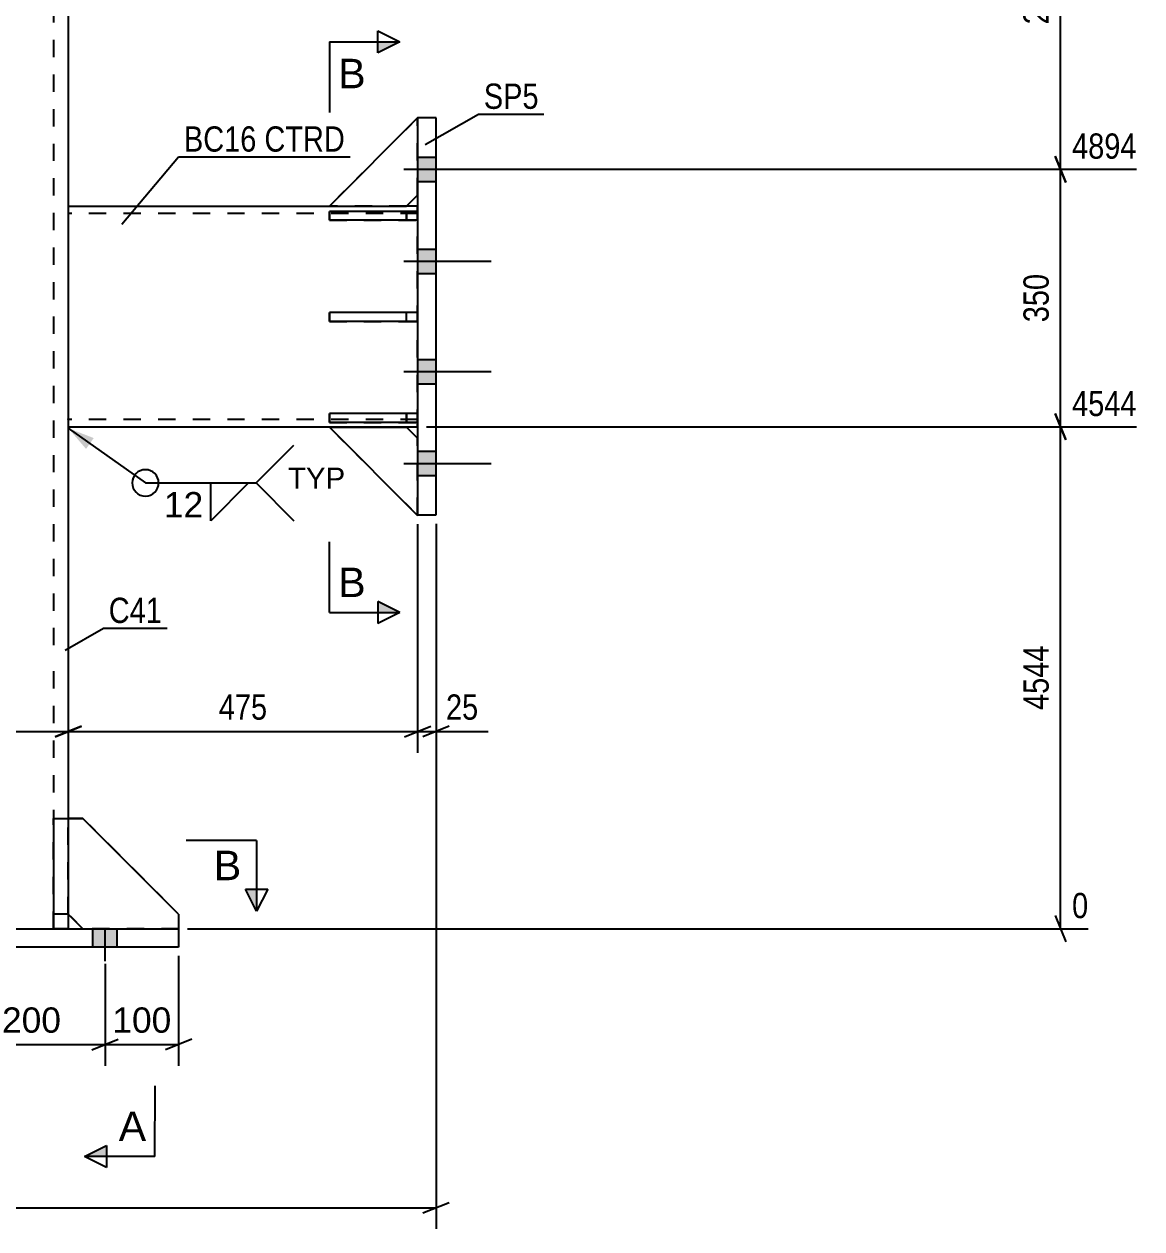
# Model space of a CAD drawing. Header units: millimetres. Extents: x -162 to 432, y -197 to 223.
# Drawn here: x 15.9 to 142.6, y -34 to 102.5 of the extents above; entities that cross this region are included whole.
import ezdxf

# ---------------------------------------------------------------- set-up
doc = ezdxf.new("R2010")
doc.units = ezdxf.units.MM
doc.linetypes.add('DXK_LINE_DOT2', pattern=[3.9198, 1.9599, -1.9599])
doc.linetypes.add('DXK_LINE_DOT3', pattern=[5.9187, 2.979, -0.9799, 0.9799, -0.9799])
doc.styles.add('Arial', font='ARIAL.TTF', dxfattribs={"height": 0.2})
doc.styles.add('Arial Narrow', font='ARIALN.TTF', dxfattribs={"height": 0.2})

# ---------------------------------------------------------------- blocks, each defined once
blk = doc.blocks.new('Part-284928215-2974 - 2965')
at = {"color": 2, "linetype": 'Continuous'}
for p, q in [((-33.25, -2.08), (-33.25, 0)), ((-33.25, 0), (33.42, 0)), ((33.42, 0), (33.42, -2.08)), ((33.42, -2.08), (-33.25, -2.08))]:
    blk.add_line(p, q, dxfattribs=at)
blk = doc.blocks.new('Part-284928215-3079 - 2965')
at = {"color": 2, "linetype": 'Continuous'}
for p, q in [((20.92, 81.89), (20.92, 80.22)), ((20.92, 81.89), (50.5, 81.89)), ((60.5, 81.89), (59.25, 81.89)), ((20.92, 80.22), (20.92, 56.89)), ((20.92, 56.89), (60.5, 56.89))]:
    blk.add_line(p, q, dxfattribs=at)
at = {"color": 7, "linetype": 'DXK_LINE_DOT2'}
for p, q in [((60.5, 81.06), (20.92, 81.06)), ((20.92, 80.81), (20.92, 80.22)), ((59.25, 81.89), (50.5, 81.89)), ((60.5, 56.89), (60.5, 81.89)), ((20.92, 57.72), (20.92, 57.79)), ((60.5, 57.72), (20.92, 57.72))]:
    blk.add_line(p, q, dxfattribs=at)
blk = doc.blocks.new('Part-284928215-3043 - 2965')
at = {"color": 2, "linetype": 'Continuous'}
for p, q in [((60.5, 91.89), (60.5, 81.29)), ((62.59, 91.89), (60.5, 91.89)), ((62.59, 46.89), (62.59, 91.89)), ((60.5, 80.29), (60.5, 69.83)), ((60.5, 68.83), (60.5, 58.37)), ((60.5, 57.37), (60.5, 46.89)), ((60.5, 46.89), (62.59, 46.89))]:
    blk.add_line(p, q, dxfattribs=at)
at = {"color": 7, "linetype": 'DXK_LINE_DOT2'}
for p, q in [((60.5, 81.29), (60.5, 80.29)), ((60.5, 69.83), (60.5, 68.83)), ((60.5, 58.37), (60.5, 57.37))]:
    blk.add_line(p, q, dxfattribs=at)
blk = doc.blocks.new('Part-284928215-2979 - 2965')
at = {"linetype": 'Continuous'}
blk.add_hatch(color=2, dxfattribs=at).paths.add_polyline_path([(0.08, 29.23), (-0.72, 30.63), (0.88, 30.63)])
at = {"color": 7, "linetype": 'DXK_LINE_DOT3'}
for p, q in [((0.08, 109.56), (0.08, 167.47)), ((0.08, 30.17), (0.08, 108.56)), ((0.08, -10), (0.08, 29.17))]:
    blk.add_line(p, q, dxfattribs=at)
at = {"color": 2, "linetype": 'Continuous'}
for p, q in [((-20.75, 157.47), (-20.75, 109.56)), ((-20.75, 157.47), (-20.33, 157.47)), ((-18.94, 157.47), (19.1, 157.47)), ((20.92, 157.47), (20.5, 157.47)), ((20.92, 157.47), (20.92, 109.56)), ((-20.75, 108.56), (-20.75, 30.17)), ((20.92, 108.56), (20.92, 30.17)), ((0.08, 29.23), (-0.72, 30.63)), ((-0.72, 30.63), (0.88, 30.63)), ((0.88, 30.63), (0.08, 29.23)), ((-20.75, 29.17), (-20.75, 12.5)), ((20.92, 29.17), (20.92, 12.5))]:
    blk.add_line(p, q, dxfattribs=at)
at = {"color": 7, "linetype": 'DXK_LINE_DOT2'}
for p, q in [((-18.96, 157.47), (-20.33, 157.47)), ((-18.94, 157.47), (-19.77, 157.47)), ((-19.08, 157.47), (-19.08, 109.56)), ((-18.96, 157.47), (-18.94, 157.47)), ((20.5, 157.47), (18.76, 157.47)), ((19.25, 157.47), (19.25, 109.56)), ((-19.08, 108.56), (-19.08, 30.17)), ((19.25, 108.56), (19.25, 30.17)), ((-19.08, 29.17), (-19.08, 0)), ((19.25, 29.17), (19.25, 0)), ((-20.75, 12.5), (-20.75, 0)), ((20.92, 12.5), (20.92, 0)), ((-20.75, 0), (20.92, 0))]:
    blk.add_line(p, q, dxfattribs=at)
at = {"color": 2, "linetype": 'Continuous'}
blk.add_circle((0.08, 30.13), 1, dxfattribs=at)
blk = doc.blocks.new('Bolt-284928215-2980 - 2965')
at = {"linetype": 'Continuous'}
for points in [[(60.5, 87.43), (60.5, 84.68), (62.59, 84.68), (62.59, 87.43)], [(60.5, 87.43), (60.5, 84.68), (62.59, 84.68), (62.59, 87.43)], [(60.5, 87.43), (60.5, 84.68), (62.59, 84.68), (62.59, 87.43)], [(60.5, 77.01), (60.5, 74.26), (62.59, 74.26), (62.59, 77.01)], [(60.5, 77.01), (60.5, 74.26), (62.59, 74.26), (62.59, 77.01)], [(60.5, 64.51), (60.5, 61.76), (62.59, 61.76), (62.59, 64.51)], [(60.5, 64.51), (60.5, 61.76), (62.59, 61.76), (62.59, 64.51)], [(60.5, 54.1), (60.5, 51.35), (62.59, 51.35), (62.59, 54.1)], [(60.5, 54.1), (60.5, 51.35), (62.59, 51.35), (62.59, 54.1)], [(60.5, 54.1), (60.5, 51.35), (62.59, 51.35), (62.59, 54.1)]]:
    blk.add_hatch(color=1, dxfattribs=at).paths.add_polyline_path(points)
at = {"color": 1, "linetype": 'Continuous'}
for p, q in [((60.5, 87.43), (62.59, 87.43)), ((60.5, 87.43), (62.59, 87.43)), ((60.5, 87.43), (62.59, 87.43)), ((58.92, 86.06), (68.84, 86.06)), ((58.92, 86.06), (68.84, 86.06)), ((58.92, 86.06), (68.84, 86.06)), ((60.5, 84.68), (62.59, 84.68)), ((60.5, 84.68), (62.59, 84.68)), ((60.5, 84.68), (62.59, 84.68)), ((60.5, 77.01), (62.59, 77.01)), ((60.5, 77.01), (62.59, 77.01)), ((58.92, 75.64), (68.84, 75.64)), ((58.92, 75.64), (68.84, 75.64)), ((60.5, 74.26), (62.59, 74.26)), ((60.5, 74.26), (62.59, 74.26)), ((60.5, 64.51), (62.59, 64.51)), ((60.5, 64.51), (62.59, 64.51)), ((58.92, 63.14), (68.84, 63.14)), ((58.92, 63.14), (68.84, 63.14)), ((60.5, 61.76), (62.59, 61.76)), ((60.5, 61.76), (62.59, 61.76)), ((60.5, 54.1), (62.59, 54.1)), ((60.5, 54.1), (62.59, 54.1)), ((60.5, 54.1), (62.59, 54.1)), ((58.92, 52.72), (68.84, 52.72)), ((58.92, 52.72), (68.84, 52.72)), ((58.92, 52.72), (68.84, 52.72)), ((60.5, 51.35), (62.59, 51.35)), ((60.5, 51.35), (62.59, 51.35)), ((60.5, 51.35), (62.59, 51.35))]:
    blk.add_line(p, q, dxfattribs=at)
blk = doc.blocks.new('Part-284928215-3134 - 2965')
at = {"color": 2, "linetype": 'Continuous'}
for p, q in [((60.5, 58.37), (50.5, 58.37)), ((50.5, 57.37), (50.5, 58.37)), ((60.5, 57.37), (50.5, 57.37)), ((60.5, 58.37), (60.5, 57.37))]:
    blk.add_line(p, q, dxfattribs=at)
at = {"color": 7, "linetype": 'DXK_LINE_DOT2'}
blk.add_line((59.25, 57.37), (59.25, 58.37), dxfattribs=at)
blk = doc.blocks.new('Bolt-284928215-2986 - 2965')
at = {"linetype": 'Continuous'}
for points in [[(-23.54, 0), (-26.29, 0), (-26.29, -2.08), (-23.54, -2.08)], [(-23.54, 0), (-26.29, 0), (-26.29, -2.08), (-23.54, -2.08)], [(-23.54, 0), (-26.29, 0), (-26.29, -2.08), (-23.54, -2.08)], [(-23.54, 0), (-26.29, 0), (-26.29, -2.08), (-23.54, -2.08)], [(-6.88, 0), (-9.63, 0), (-9.63, -2.08), (-6.88, -2.08)], [(-6.88, 0), (-9.63, 0), (-9.63, -2.08), (-6.88, -2.08)], [(9.79, 0), (7.04, 0), (7.04, -2.08), (9.79, -2.08)], [(9.79, 0), (7.04, 0), (7.04, -2.08), (9.79, -2.08)], [(26.46, 0), (23.71, 0), (23.71, -2.08), (26.46, -2.08)], [(26.46, 0), (23.71, 0), (23.71, -2.08), (26.46, -2.08)], [(26.46, 0), (23.71, 0), (23.71, -2.08), (26.46, -2.08)], [(26.46, 0), (23.71, 0), (23.71, -2.08), (26.46, -2.08)]]:
    blk.add_hatch(color=1, dxfattribs=at).paths.add_polyline_path(points)
at = {"color": 1, "linetype": 'Continuous'}
for p, q in [((-26.29, -2.08), (-26.29, 0)), ((-26.29, -2.08), (-26.29, 0)), ((-26.29, -2.08), (-26.29, 0)), ((-26.29, -2.08), (-26.29, 0)), ((-24.92, -3.67), (-24.92, 0)), ((-24.92, -3.67), (-24.92, 0)), ((-24.92, -3.67), (-24.92, 0)), ((-24.92, -3.67), (-24.92, 0)), ((-23.54, -2.08), (-23.54, 0)), ((-23.54, -2.08), (-23.54, 0)), ((-23.54, -2.08), (-23.54, 0)), ((-23.54, -2.08), (-23.54, 0)), ((-9.63, -2.08), (-9.63, 0)), ((-9.63, -2.08), (-9.63, 0)), ((-8.25, -3.67), (-8.25, 0)), ((-8.25, -3.67), (-8.25, 0)), ((-6.88, -2.08), (-6.88, 0)), ((-6.88, -2.08), (-6.88, 0)), ((7.04, -2.08), (7.04, 0)), ((7.04, -2.08), (7.04, 0)), ((8.42, -3.67), (8.42, 0)), ((8.42, -3.67), (8.42, 0)), ((9.79, -2.08), (9.79, 0)), ((9.79, -2.08), (9.79, 0)), ((23.71, -2.08), (23.71, 0)), ((23.71, -2.08), (23.71, 0)), ((23.71, -2.08), (23.71, 0)), ((23.71, -2.08), (23.71, 0)), ((25.08, -3.67), (25.08, 0)), ((25.08, -3.67), (25.08, 0)), ((25.08, -3.67), (25.08, 0)), ((25.08, -3.67), (25.08, 0)), ((26.46, -2.08), (26.46, 0)), ((26.46, -2.08), (26.46, 0)), ((26.46, -2.08), (26.46, 0)), ((26.46, -2.08), (26.46, 0))]:
    blk.add_line(p, q, dxfattribs=at)
blk = doc.blocks.new('Part-284928215-3000 - 2965')
at = {"color": 2, "linetype": 'Continuous'}
for p, q in [((22.58, 12.5), (20.92, 12.5)), ((33.42, 1.67), (22.58, 12.5)), ((22.58, 0), (20.92, 1.67)), ((33.42, 1.67), (33.42, 0))]:
    blk.add_line(p, q, dxfattribs=at)
at = {"color": 7, "linetype": 'DXK_LINE_DOT2'}
for p, q in [((20.92, 1.67), (20.92, 12.5)), ((33.42, 0), (22.58, 0))]:
    blk.add_line(p, q, dxfattribs=at)
blk = doc.blocks.new('Part-284928215-3001 - 2965')
at = {"color": 2, "linetype": 'Continuous'}
for p, q in [((19.25, 12.5), (19.25, 0)), ((19.25, 12.5), (20.92, 12.5)), ((20.92, 12.5), (20.92, 0)), ((20.92, 1.67), (19.25, 1.67)), ((19.25, 0), (20.92, 0))]:
    blk.add_line(p, q, dxfattribs=at)
blk = doc.blocks.new('Part-284928215-3014 - 2965')
at = {"color": 2, "linetype": 'Continuous'}
for p, q in [((60.5, 91.89), (50.5, 81.89)), ((59.25, 81.89), (60.5, 83.14)), ((50.5, 81.89), (59.25, 81.89))]:
    blk.add_line(p, q, dxfattribs=at)
at = {"color": 7, "linetype": 'DXK_LINE_DOT2'}
blk.add_line((60.5, 83.14), (60.5, 91.89), dxfattribs=at)
blk = doc.blocks.new('Part-284928215-3102 - 2965')
at = {"color": 7, "linetype": 'DXK_LINE_DOT2'}
for p, q in [((19.25, 0), (19.25, 12.5)), ((19.25, 12.5), (20.92, 12.5)), ((20.92, 12.5), (20.92, 0)), ((20.92, 1.67), (19.25, 1.67)), ((20.92, 0), (19.25, 0))]:
    blk.add_line(p, q, dxfattribs=at)
blk = doc.blocks.new('Part-284928215-3015 - 2965')
at = {"color": 7, "linetype": 'DXK_LINE_DOT2'}
for p, q in [((60.5, 91.89), (50.5, 81.89)), ((60.5, 83.14), (60.5, 91.89)), ((59.25, 81.89), (60.5, 83.14)), ((50.5, 81.89), (59.25, 81.89))]:
    blk.add_line(p, q, dxfattribs=at)
blk = doc.blocks.new('Part-284928215-3016 - 2965')
at = {"color": 2, "linetype": 'Continuous'}
for p, q in [((50.5, 56.83), (59.25, 56.83)), ((50.5, 56.83), (60.5, 46.83)), ((59.25, 56.83), (60.5, 55.58)), ((60.5, 46.83), (60.5, 46.89))]:
    blk.add_line(p, q, dxfattribs=at)
at = {"color": 7, "linetype": 'DXK_LINE_DOT2'}
blk.add_line((60.5, 46.89), (60.5, 55.58), dxfattribs=at)
blk = doc.blocks.new('Part-284928215-3017 - 2965')
at = {"color": 7, "linetype": 'DXK_LINE_DOT2'}
for p, q in [((50.5, 56.83), (59.25, 56.83)), ((60.5, 46.83), (50.5, 56.83)), ((59.25, 56.83), (60.5, 55.58)), ((60.5, 55.58), (60.5, 46.83))]:
    blk.add_line(p, q, dxfattribs=at)
blk = doc.blocks.new('Part-284928215-3018 - 2965')
at = {"color": 7, "linetype": 'DXK_LINE_DOT2'}
for p, q in [((60.5, 81.29), (50.5, 81.29)), ((50.5, 81.29), (50.5, 80.29)), ((59.25, 81.29), (59.25, 80.29)), ((60.5, 80.29), (60.5, 81.29)), ((50.5, 80.29), (60.5, 80.29))]:
    blk.add_line(p, q, dxfattribs=at)
blk = doc.blocks.new('Part-284928215-3020 - 2965')
at = {"color": 7, "linetype": 'DXK_LINE_DOT2'}
for p, q in [((60.5, 69.83), (50.5, 69.83)), ((50.5, 69.83), (50.5, 68.83)), ((59.25, 68.83), (59.25, 69.83)), ((60.5, 68.83), (60.5, 69.83)), ((50.5, 68.83), (60.5, 68.83))]:
    blk.add_line(p, q, dxfattribs=at)
blk = doc.blocks.new('Part-284928215-3021 - 2965')
at = {"color": 2, "linetype": 'Continuous'}
for p, q in [((60.5, 81.29), (50.5, 81.29)), ((50.5, 80.29), (50.5, 81.29)), ((60.5, 81.29), (60.5, 80.29)), ((60.5, 80.29), (50.5, 80.29))]:
    blk.add_line(p, q, dxfattribs=at)
at = {"color": 7, "linetype": 'DXK_LINE_DOT2'}
blk.add_line((59.25, 80.29), (59.25, 81.29), dxfattribs=at)
blk = doc.blocks.new('Part-284928215-3023 - 2965')
at = {"color": 2, "linetype": 'Continuous'}
for p, q in [((60.5, 69.83), (50.5, 69.83)), ((50.5, 68.83), (50.5, 69.83)), ((60.5, 69.83), (60.5, 68.83)), ((60.5, 68.83), (50.5, 68.83))]:
    blk.add_line(p, q, dxfattribs=at)
at = {"color": 7, "linetype": 'DXK_LINE_DOT2'}
blk.add_line((59.25, 68.83), (59.25, 69.83), dxfattribs=at)
blk = doc.blocks.new('Part-284928215-3101 - 2965')
at = {"color": 7, "linetype": 'DXK_LINE_DOT2'}
for p, q in [((20.92, 1.67), (20.92, 12.5)), ((20.92, 12.5), (22.58, 12.5)), ((22.58, 12.5), (33.42, 1.67)), ((22.58, 0), (20.92, 1.67)), ((33.42, 1.67), (33.42, 0)), ((33.42, 0), (22.58, 0))]:
    blk.add_line(p, q, dxfattribs=at)
blk = doc.blocks.new('Part-284928215-3135 - 2965')
at = {"color": 7, "linetype": 'DXK_LINE_DOT2'}
for p, q in [((60.5, 58.37), (50.5, 58.37)), ((50.5, 58.37), (50.5, 57.37)), ((50.5, 57.37), (60.5, 57.37)), ((59.25, 58.37), (59.25, 57.37)), ((60.5, 57.37), (60.5, 58.37))]:
    blk.add_line(p, q, dxfattribs=at)
blk = doc.blocks.new('StraightDimension-284928215-7293 - 2965')
at = {"color": 7, "linetype": 'Continuous'}
for p, q in [((133.95, 55.39), (132.75, 58.39)), ((61.5, 56.89), (141.96, 56.89)), ((133.35, 0), (133.35, 56.89)), ((132.75, 1.5), (133.95, -1.5)), ((34.42, 0), (136.48, 0))]:
    blk.add_line(p, q, dxfattribs=at)
at = {"color": 0}
blk.add_wipeout([(132.6, 32.7), (128.4, 32.7), (128.4, 24.19), (132.6, 24.19)], dxfattribs=at)
at = {"color": 3, "style": 'Arial Narrow'}
blk.add_text('4544', height=2.863, rotation=90.0002, dxfattribs=at).set_placement((132, 24.79))
at = {"color": 0, "linetype": 'Continuous'}
for points in [[(142.56, 57.49), (142.56, 61.69), (134.05, 61.69), (134.05, 57.49)], [(137.08, 0.6), (137.08, 4.8), (134.05, 4.8), (134.05, 0.6)]]:
    blk.add_wipeout(points, dxfattribs=at)
at = {"color": 3, "linetype": 'Continuous', "style": 'Arial Narrow'}
for s, height, p in [('4544', 2.863, (134.65, 58.09)), ('0', 2.86, (134.65, 1.2))]:
    blk.add_text(s, height=height, dxfattribs=at).set_placement(p)
blk = doc.blocks.new('StraightDimension-284928215-3241 - 2965')
at = {"color": 7, "linetype": 'Continuous'}
for p, q in [((0.08, 59.86), (0.08, 19.94)), ((20.92, 55.89), (20.92, 19.94)), ((1.58, 22.94), (-1.42, 21.74)), ((0.08, 22.34), (20.92, 22.34)), ((19.42, 21.74), (22.42, 22.94))]:
    blk.add_line(p, q, dxfattribs=at)
at = {"color": 0}
blk.add_wipeout([(13.84, 23.09), (13.84, 27.29), (7.16, 27.29), (7.16, 23.09)], dxfattribs=at)
at = {"color": 3, "style": 'Arial Narrow'}
blk.add_text('250', height=2.863, dxfattribs=at).set_placement((7.76, 23.69))
blk = doc.blocks.new('StraightDimension-284928215-3251 - 2965')
at = {"color": 7, "linetype": 'Continuous'}
for p, q in [((20.92, 55.89), (20.92, 19.94)), ((60.5, 45.83), (60.5, 19.94)), ((22.42, 22.94), (19.42, 21.74)), ((20.92, 22.34), (60.5, 22.34)), ((59, 21.74), (62, 22.94))]:
    blk.add_line(p, q, dxfattribs=at)
at = {"color": 0}
blk.add_wipeout([(44.05, 23.09), (44.05, 27.29), (37.37, 27.29), (37.37, 23.09)], dxfattribs=at)
at = {"color": 3, "style": 'Arial Narrow'}
blk.add_text('475', height=2.863, dxfattribs=at).set_placement((37.97, 23.69))
blk = doc.blocks.new('StraightDimension-284928215-3264 - 2965')
at = {"color": 7, "linetype": 'Continuous'}
for p, q in [((60.5, 45.83), (60.5, 19.94)), ((62.59, 45.89), (62.59, 19.94)), ((59, 21.74), (62, 22.94)), ((60.5, 22.34), (62.59, 22.34)), ((64.09, 22.94), (61.09, 21.74)), ((62.59, 22.34), (68.49, 22.34)), ((62.59, 22.34), (68.49, 22.34))]:
    blk.add_line(p, q, dxfattribs=at)
at = {"color": 0}
blk.add_wipeout([(67.97, 23.09), (67.97, 27.29), (63.11, 27.29), (63.11, 23.09)], dxfattribs=at)
at = {"color": 3, "style": 'Arial Narrow'}
blk.add_text('25', height=2.863, dxfattribs=at).set_placement((63.71, 23.69))
blk = doc.blocks.new('StraightDimension-284928215-3327 - 2965')
at = {"color": 7, "linetype": 'Continuous'}
for p, q in [((-62.41, 45.89), (-62.41, -34.01)), ((62.59, 45.89), (62.59, -34.01)), ((-60.91, -31.01), (-63.91, -32.21)), ((61.09, -32.21), (64.09, -31.01)), ((-62.41, -31.61), (62.59, -31.61))]:
    blk.add_line(p, q, dxfattribs=at)
at = {"color": 0}
blk.add_wipeout([(5.13, -30.86), (5.13, -26.66), (-4.96, -26.66), (-4.96, -30.86)], dxfattribs=at)
at = {"color": 3, "style": 'Arial'}
blk.add_text('1500', height=2.865, dxfattribs=at).set_placement((-4.36, -30.26))
blk = doc.blocks.new('StraightDimension-284928215-3376 - 2965')
at = {"color": 7, "linetype": 'Continuous'}
for p, q in [((8.42, -3.97), (8.42, -15.53)), ((25.08, -3.97), (25.08, -15.53)), ((9.92, -12.53), (6.92, -13.73)), ((8.42, -13.13), (25.08, -13.13)), ((23.58, -13.73), (26.58, -12.53))]:
    blk.add_line(p, q, dxfattribs=at)
at = {"color": 0}
blk.add_wipeout([(20.68, -12.38), (20.68, -8.18), (12.81, -8.18), (12.81, -12.38)], dxfattribs=at)
at = {"color": 3, "style": 'Arial'}
blk.add_text('200', height=2.865, dxfattribs=at).set_placement((13.41, -11.78))
blk = doc.blocks.new('StraightDimension-284928215-3383 - 2965')
at = {"color": 7, "linetype": 'Continuous'}
for p, q in [((25.08, -3.97), (25.08, -15.53)), ((33.42, -3.08), (33.42, -15.53)), ((23.58, -13.73), (26.58, -12.53)), ((25.08, -13.13), (33.42, -13.13)), ((34.92, -12.53), (31.92, -13.73))]:
    blk.add_line(p, q, dxfattribs=at)
at = {"color": 0}
blk.add_wipeout([(33.18, -12.38), (33.18, -8.18), (25.31, -8.18), (25.31, -12.38)], dxfattribs=at)
at = {"color": 3, "style": 'Arial'}
blk.add_text('100', height=2.865, dxfattribs=at).set_placement((25.91, -11.78))
blk = doc.blocks.new('StraightDimension-284928215-7291 - 2965')
at = {"color": 7, "linetype": 'Continuous'}
for p, q in [((133.95, 124.72), (132.75, 127.72)), ((111.5, 126.22), (141.96, 126.22)), ((133.35, 86.06), (133.35, 126.22)), ((132.75, 87.56), (133.95, 84.56)), ((66.91, 86.06), (141.96, 86.06))]:
    blk.add_line(p, q, dxfattribs=at)
at = {"color": 0}
blk.add_wipeout([(132.6, 110.4), (128.4, 110.4), (128.4, 101.88), (132.6, 101.88)], dxfattribs=at)
at = {"color": 3, "style": 'Arial Narrow'}
blk.add_text('2840', height=2.863, rotation=90.0002, dxfattribs=at).set_placement((132, 102.48))
at = {"color": 0, "linetype": 'Continuous'}
blk.add_wipeout([(142.56, 126.82), (142.56, 131.02), (134.05, 131.02), (134.05, 126.82)], dxfattribs=at)
at = {"color": 3, "linetype": 'Continuous', "style": 'Arial Narrow'}
blk.add_text('7734', height=2.863, dxfattribs=at).set_placement((134.65, 127.42))
blk = doc.blocks.new('StraightDimension-284928215-7292 - 2965')
at = {"color": 7, "linetype": 'Continuous'}
for p, q in [((133.95, 84.56), (132.75, 87.56)), ((66.91, 86.06), (141.96, 86.06)), ((133.35, 56.89), (133.35, 86.06)), ((132.75, 58.39), (133.95, 55.39)), ((61.5, 56.89), (141.96, 56.89))]:
    blk.add_line(p, q, dxfattribs=at)
at = {"color": 0}
blk.add_wipeout([(132.6, 74.82), (128.4, 74.82), (128.4, 68.13), (132.6, 68.13)], dxfattribs=at)
at = {"color": 3, "style": 'Arial Narrow'}
blk.add_text('350', height=2.863, rotation=90.0002, dxfattribs=at).set_placement((132, 68.73))
at = {"color": 0, "linetype": 'Continuous'}
blk.add_wipeout([(142.56, 86.66), (142.56, 90.86), (134.05, 90.86), (134.05, 86.66)], dxfattribs=at)
at = {"color": 3, "linetype": 'Continuous', "style": 'Arial Narrow'}
blk.add_text('4894', height=2.863, dxfattribs=at).set_placement((134.65, 87.26))
blk = doc.blocks.new('Mark-284928215-3039 - 2965')
at = {"color": 0}
blk.add_wipeout([(74.21, 92.91), (74.21, 95.91), (68, 95.91), (68, 92.91)], dxfattribs=at)
blk.add_wipeout([(74.21, 92.91), (74.21, 95.91), (68, 95.91), (68, 92.91)], dxfattribs=at)
at = {"color": 30, "linetype": 'Continuous'}
for p, q in [((61.37, 88.86), (67.4, 92.31)), ((67.4, 92.31), (74.81, 92.31))]:
    blk.add_line(p, q, dxfattribs=at)
at = {"color": 3, "style": 'Arial Narrow'}
blk.add_text('SP5', height=2.863, dxfattribs=at).set_placement((68, 92.91))
blk = doc.blocks.new('Mark-284928215-2975 - 2965')
at = {"color": 0}
blk.add_wipeout([(31.53, 34.65), (31.53, 37.65), (25.5, 37.65), (25.5, 34.65)], dxfattribs=at)
blk.add_wipeout([(31.53, 34.65), (31.53, 37.65), (25.5, 37.65), (25.5, 34.65)], dxfattribs=at)
at = {"color": 30, "linetype": 'Continuous'}
for p, q in [((20.57, 31.55), (24.9, 34.05)), ((24.9, 34.05), (32.13, 34.05))]:
    blk.add_line(p, q, dxfattribs=at)
at = {"color": 3, "style": 'Arial Narrow'}
blk.add_text('C41', height=2.863, dxfattribs=at).set_placement((25.5, 34.65))
blk = doc.blocks.new('Mark-284928215-3075 - 2965')
at = {"color": 0}
for points in [[(42.24, 88.06), (42.24, 91.06), (34.02, 91.06), (34.02, 88.06)], [(52.26, 88.06), (52.26, 91.06), (43.14, 91.06), (43.14, 88.06)]]:
    blk.add_wipeout(points, dxfattribs=at)
for points in [[(42.24, 88.06), (42.24, 91.06), (34.02, 91.06), (34.02, 88.06)], [(52.26, 88.06), (52.26, 91.06), (43.14, 91.06), (43.14, 88.06)]]:
    blk.add_wipeout(points, dxfattribs=at)
at = {"color": 30, "linetype": 'Continuous'}
for p, q in [((26.99, 79.86), (33.42, 87.46)), ((33.42, 87.46), (52.86, 87.46))]:
    blk.add_line(p, q, dxfattribs=at)
at = {"color": 3, "style": 'Arial Narrow'}
for s, p in [('BC16', (34.02, 88.06)), ('CTRD', (43.14, 88.06))]:
    blk.add_text(s, height=2.863, dxfattribs=at).set_placement(p)
blk = doc.blocks.new('SectionMark-284928215-3535 - 2965')
at = {"linetype": 'Continuous'}
for points in [[(56, 99.24), (56, 100.49), (58.5, 100.49)], [(56, 35.83), (56, 37.08), (58.5, 35.83)]]:
    blk.add_hatch(color=6, dxfattribs=at).paths.add_polyline_path(points)
at = {"color": 6, "linetype": 'Continuous'}
for p, q in [((56, 99.24), (56, 101.74)), ((56, 101.74), (58.5, 100.49)), ((50.5, 100.49), (50.5, 92.49)), ((50.5, 100.49), (58.5, 100.49)), ((58.5, 100.49), (56, 99.24)), ((50.5, 35.83), (50.5, 43.83)), ((58.5, 35.83), (56, 37.08)), ((56, 37.08), (56, 34.58)), ((50.5, 35.83), (58.5, 35.83)), ((58.5, 35.83), (56, 34.58))]:
    blk.add_line(p, q, dxfattribs=at)
at = {"color": 0, "linetype": 'Continuous'}
for points in [[(54.61, 95.24), (54.61, 98.74), (51.5, 98.74), (51.5, 95.24)], [(54.61, 37.58), (54.61, 41.08), (51.5, 41.08), (51.5, 37.58)]]:
    blk.add_wipeout(points, dxfattribs=at)
at = {"color": 3, "linetype": 'Continuous', "style": 'Arial'}
for p in [(51.5, 95.24), (51.5, 37.58)]:
    blk.add_text('B', height=3.34, dxfattribs=at).set_placement(p)
blk = doc.blocks.new('SectionMark-284928215-3539 - 2965')
at = {"linetype": 'Continuous'}
for points in [[(-53.71, 4.5), (-52.46, 4.5), (-53.71, 2)], [(41.01, 4.5), (42.26, 4.5), (42.26, 2)]]:
    blk.add_hatch(color=6, dxfattribs=at).paths.add_polyline_path(points)
at = {"color": 6, "linetype": 'Continuous'}
for p, q in [((-53.71, 10), (-45.71, 10)), ((-53.71, 10), (-53.71, 2)), ((42.26, 10), (34.26, 10)), ((42.26, 10), (42.26, 2)), ((-53.71, 2), (-54.96, 4.5)), ((-52.46, 4.5), (-54.96, 4.5)), ((-53.71, 2), (-52.46, 4.5)), ((41.01, 4.5), (43.51, 4.5)), ((42.26, 2), (41.01, 4.5)), ((43.51, 4.5), (42.26, 2))]:
    blk.add_line(p, q, dxfattribs=at)
at = {"color": 0, "linetype": 'Continuous'}
for points in [[(-48.85, 5.5), (-48.85, 9), (-51.96, 9), (-51.96, 5.5)], [(40.51, 5.5), (40.51, 9), (37.4, 9), (37.4, 5.5)]]:
    blk.add_wipeout(points, dxfattribs=at)
at = {"color": 3, "linetype": 'Continuous', "style": 'Arial'}
for p in [(-51.96, 5.5), (37.4, 5.5)]:
    blk.add_text('B', height=3.34, dxfattribs=at).set_placement(p)
blk = doc.blocks.new('SectionMark-284928215-3533 - 2965')
at = {"linetype": 'Continuous'}
for points in [[(25.38, 193.94), (25.38, 192.69), (22.88, 193.94)], [(25.25, -24.55), (25.24, -25.8), (22.74, -25.8)]]:
    blk.add_hatch(color=6, dxfattribs=at).paths.add_polyline_path(points)
at = {"color": 6, "linetype": 'Continuous'}
for p, q in [((22.88, 193.94), (25.38, 195.19)), ((30.88, 193.94), (22.88, 193.94)), ((22.88, 193.94), (25.38, 192.69)), ((25.38, 192.69), (25.38, 195.19)), ((30.88, 193.94), (30.88, 185.94)), ((30.74, -25.8), (30.75, -17.8)), ((22.74, -25.8), (25.25, -24.55)), ((25.25, -24.55), (25.24, -27.05)), ((30.74, -25.8), (22.74, -25.8)), ((25.24, -27.05), (22.74, -25.8))]:
    blk.add_line(p, q, dxfattribs=at)
at = {"color": 0, "linetype": 'Continuous'}
for points in [[(29.88, 188.69), (29.88, 192.19), (26.77, 192.19), (26.77, 188.69)], [(29.75, -24.05), (29.75, -20.55), (26.64, -20.55), (26.63, -24.05)]]:
    blk.add_wipeout(points, dxfattribs=at)
at = {"color": 3, "linetype": 'Continuous', "style": 'Arial'}
for p in [(26.77, 188.69), (26.63, -24.05)]:
    blk.add_text('A', height=3.34, rotation=-0.0115, dxfattribs=at).set_placement(p)
blk = doc.blocks.new('WeldMark-284928215-3563 - 2965')
at = {"linetype": 'Continuous'}
blk.add_hatch(color=30, dxfattribs=at).paths.add_polyline_path([(22.93, 54.37), (20.92, 56.72), (23.8, 55.6)])
at = {"color": 30, "linetype": 'Continuous'}
for p, q in [((20.92, 56.72), (29.65, 50.52)), ((29.65, 50.52), (42.2, 50.52))]:
    blk.add_line(p, q, dxfattribs=at)
at = {"color": 3, "linetype": 'Continuous'}
for p, q in [((42.2, 50.52), (46.49, 54.81)), ((37.06, 50.52), (41.34, 50.52)), ((42.2, 50.52), (46.49, 46.24))]:
    blk.add_line(p, q, dxfattribs=at)
blk.add_arc((29.65, 50.52), 1.5, 90, 270, dxfattribs=at)
at = {"color": 0}
blk.add_wipeout([(36.4, 46.42), (36.4, 49.82), (31.55, 49.82), (31.55, 46.42)], dxfattribs=at)
at = {"color": 3, "linetype": 'Continuous'}
for p, q in [((41.34, 50.52), (37.06, 46.24)), ((37.06, 46.24), (37.06, 50.52))]:
    blk.add_line(p, q, dxfattribs=at)
blk.add_arc((29.65, 50.52), 1.5, 270, 90, dxfattribs=at)
at = {"color": 3, "style": 'Arial'}
blk.add_text('12', height=2.865, dxfattribs=at).set_placement((31.75, 46.62))
at = {"color": 0, "linetype": 'Continuous'}
blk.add_wipeout([(52.28, 49.87), (52.28, 52.37), (45.8, 52.37), (45.8, 49.87)], dxfattribs=at)
blk.add_wipeout([(52.28, 49.87), (52.28, 52.37), (45.8, 52.37), (45.8, 49.87)], dxfattribs=at)
at = {"color": 3, "linetype": 'Continuous', "style": 'Arial'}
blk.add_text('TYP', height=2.388, dxfattribs=at).set_placement((45.8, 49.87))

msp = doc.modelspace()

# ---------------------------------------------------------------- block references
for name in ['Part-284928215-2979 - 2965', 'Part-284928215-3014 - 2965', 'Part-284928215-3015 - 2965', 'Part-284928215-3043 - 2965', 'Bolt-284928215-2980 - 2965', 'Part-284928215-3079 - 2965', 'Part-284928215-3018 - 2965', 'Part-284928215-3021 - 2965', 'Part-284928215-3020 - 2965', 'Part-284928215-3023 - 2965', 'Part-284928215-3134 - 2965', 'Part-284928215-3135 - 2965', 'Part-284928215-3016 - 2965', 'Part-284928215-3017 - 2965', 'Part-284928215-3001 - 2965', 'Part-284928215-3102 - 2965', 'Part-284928215-3000 - 2965', 'Part-284928215-3101 - 2965', 'Part-284928215-2974 - 2965', 'Bolt-284928215-2986 - 2965']:
    msp.add_blockref(name, (0, 0))

# ---------------------------------------------------------------- next in the draw order: block references
for name in ['StraightDimension-284928215-7291 - 2965', 'Mark-284928215-3075 - 2965', 'StraightDimension-284928215-7293 - 2965', 'StraightDimension-284928215-3241 - 2965']:
    msp.add_blockref(name, (0, 0))

# ---------------------------------------------------------------- next in the draw order: block references
msp.add_blockref('StraightDimension-284928215-3251 - 2965', (0, 0))

# ---------------------------------------------------------------- next in the draw order: block references
for name in ['StraightDimension-284928215-7292 - 2965', 'StraightDimension-284928215-3264 - 2965']:
    msp.add_blockref(name, (0, 0))

# ---------------------------------------------------------------- next in the draw order: block references
for name in ['Mark-284928215-3039 - 2965', 'StraightDimension-284928215-3327 - 2965']:
    msp.add_blockref(name, (0, 0))

# ---------------------------------------------------------------- next in the draw order: block references
for name in ['SectionMark-284928215-3535 - 2965', 'Mark-284928215-2975 - 2965', 'SectionMark-284928215-3539 - 2965', 'StraightDimension-284928215-3376 - 2965']:
    msp.add_blockref(name, (0, 0))

# ---------------------------------------------------------------- next in the draw order: block references
msp.add_blockref('StraightDimension-284928215-3383 - 2965', (0, 0))

# ---------------------------------------------------------------- next in the draw order: block references
msp.add_blockref('SectionMark-284928215-3533 - 2965', (0, 0))

# ---------------------------------------------------------------- next in the draw order: block references
msp.add_blockref('WeldMark-284928215-3563 - 2965', (0, 0))

doc.saveas('drawing.dxf')
